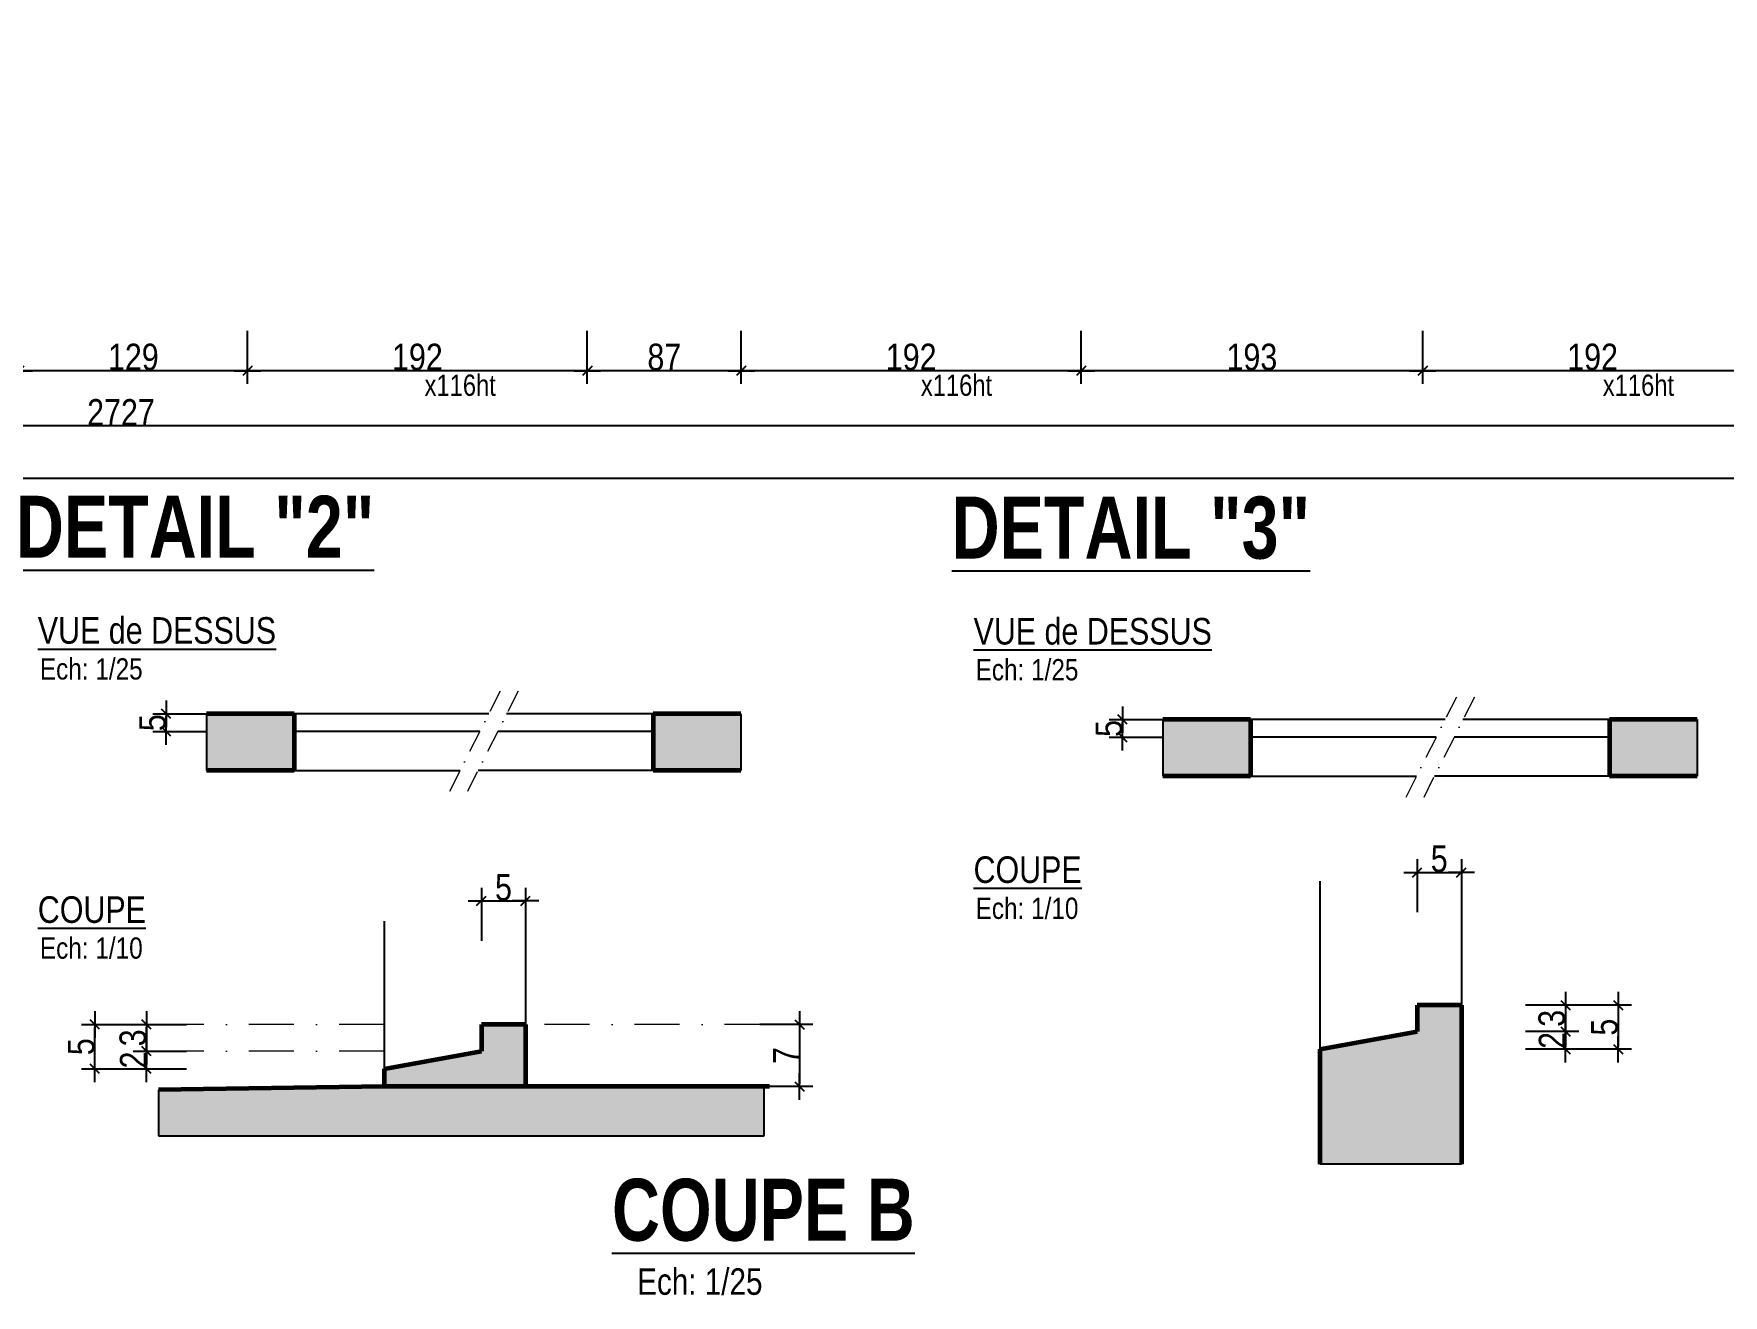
# Model space of a CAD drawing. Header units: millimetres. Extents: x 7120 to 15038, y -9128 to -4928.
# Drawn here: x 12483 to 13437, y -8277 to -7564 of the extents above; entities that cross this region are included whole.
import ezdxf
from ezdxf.enums import TextEntityAlignment as Align

# ---------------------------------------------------------------- set-up
doc = ezdxf.new("R2010")
doc.units = ezdxf.units.MM
doc.linetypes.add('TIRETPTX2', pattern=[50.8, 25.4, -12.7, 0, -12.7])
for name, color, linetype in [('01_cote_gen', 4, 'Continuous'), ('01_linteaux', 2, 'Continuous'), ('01_poch_BN', 9, 'Continuous'), ('01_poch_murs', 253, 'Continuous'), ('01_texte', 230, 'Continuous'), ('AA_COTES', 2, 'Continuous')]:
    doc.layers.add(name, color=color, linetype=linetype)
doc.layers.add('01_murs_coup', color=5, linetype='Continuous', lineweight=60)
doc.layers.add('01_tram_axes', color=2, linetype='TIRETPTX2', lineweight=9)
doc.styles.add('ARIAL NA', font='ARIALN.TTF')
doc.styles.add('impact', font='impact.ttf')
doc.styles.add('MATTE_TXT', font='arial.ttf')
doc.styles.add('STYLE2', font='ARIALN.TTF')
doc.dimstyles.new('JB10', dxfattribs={"dimscale": 0.1, "dimtxt": 150, "dimasz": 15, "dimexe": 0.1, "dimexo": 0.1, "dimgap": 0.09, "dimtad": 1, "dimdec": 1, "dimlfac": 0.2, "dimdsep": 46, "dimtxsty": 'STYLE2', "dimblk1": 'BOND_G', "dimblk2": 'BOND_D', "dimsah": 1, "dimcen": 1.5, "dimdle": 0.01, "dimse1": 1, "dimse2": 1, "dimclrd": 4, "dimclre": 2, "dimclrt": 6, "dimazin": 2, "dimtfac": 2.333333, "dimtdec": 1, "dimtix": 1, "dimtmove": 2, "dimatfit": 3, "dimldrblk": 'BOND_G', "dimfxl": 1, "dimtolj": 1, "dimtzin": 0, "dimarcsym": 0})
doc.dimstyles.new('JB25', dxfattribs={"dimscale": 0.1, "dimtxt": 150, "dimasz": 15, "dimexe": 0.1, "dimexo": 0.1, "dimgap": 0.09, "dimtad": 1, "dimdec": 1, "dimlfac": 0.5, "dimdsep": 46, "dimtxsty": 'STYLE2', "dimblk1": 'BOND_G', "dimblk2": 'BOND_D', "dimsah": 1, "dimcen": 1.5, "dimdle": 0.01, "dimse1": 1, "dimse2": 1, "dimclrd": 4, "dimclre": 2, "dimclrt": 6, "dimazin": 2, "dimtfac": 2.333333, "dimtdec": 1, "dimtix": 1, "dimtmove": 2, "dimatfit": 3, "dimldrblk": 'BOND_G', "dimfxl": 1, "dimtolj": 1, "dimtzin": 0, "dimarcsym": 0})
doc.dimstyles.new('JB50', dxfattribs={"dimscale": 0.1, "dimtxt": 150, "dimasz": 15, "dimexe": 0.1, "dimexo": 0.1, "dimgap": 0.09, "dimtad": 1, "dimdec": 1, "dimdsep": 46, "dimtxsty": 'STYLE2', "dimblk1": 'BOND_G', "dimblk2": 'BOND_D', "dimsah": 1, "dimcen": 1.5, "dimdle": 0.01, "dimse1": 1, "dimse2": 1, "dimclrd": 4, "dimclre": 2, "dimclrt": 6, "dimazin": 2, "dimtfac": 2.333333, "dimtdec": 1, "dimtix": 1, "dimtmove": 2, "dimatfit": 3, "dimldrblk": 'BOND_G', "dimfxl": 1, "dimtolj": 1, "dimtzin": 0, "dimarcsym": 0})

# ---------------------------------------------------------------- blocks, each defined once
blk = doc.blocks.new('BOND_G')
at = {"layer": 'AA_COTES', "color": 0}
for p, q in [((0, -5), (0, 15)), ((5, 0), (-5, 0)), ((1.77, 1.77), (-1.77, -1.77))]:
    blk.add_line(p, q, dxfattribs=at)
blk = doc.blocks.new('BOND_D')
at = {"layer": 'AA_COTES', "color": 0}
for p, q in [((5, 0), (-5, 0)), ((-1.77, -1.77), (1.77, 1.77)), ((0, 5), (0, -15))]:
    blk.add_line(p, q, dxfattribs=at)
blk = doc.blocks.new('*D62')
at = {"layer": '01_cote_gen', "color": 4, "lineweight": -2, "transparency": 16777216}
blk.add_line((13458.13, -7754.55), (13269.13, -7754.55), dxfattribs=at)
at = {"layer": 'DEFPOINTS', "color": 0}
for p in [(13267.63, -7660.95), (13459.63, -7660.95), (13267.63, -7754.55)]:
    blk.add_point(p, dxfattribs=at)
at = {"layer": '01_cote_gen', "color": 4, "lineweight": -2, "transparency": 16777216, "xscale": 1.5, "yscale": 1.5, "zscale": 1.5, "rotation": 180}
blk.add_blockref('BOND_D', (13267.63, -7754.55), dxfattribs=at)
at = {"layer": '01_cote_gen', "color": 4, "lineweight": -2, "transparency": 16777216, "xscale": 1.5, "yscale": 1.5, "zscale": 1.5}
blk.add_blockref('BOND_G', (13459.63, -7754.55), dxfattribs=at)
at = {"layer": '01_cote_gen', "color": 6, "transparency": 16777216, "insert": (13363.63, -7746.89), "char_height": 15, "attachment_point": 5, "style": 'STYLE2'}
blk.add_mtext('\\A1;192', dxfattribs=at)
blk = doc.blocks.new('*D63')
at = {"layer": '01_cote_gen', "color": 4, "lineweight": -2, "transparency": 16777216}
blk.add_line((12881.13, -7754.55), (12797.13, -7754.55), dxfattribs=at)
at = {"layer": 'DEFPOINTS', "color": 0}
for p in [(12795.63, -7660.95), (12882.63, -7660.95), (12795.63, -7754.55)]:
    blk.add_point(p, dxfattribs=at)
at = {"layer": '01_cote_gen', "color": 4, "lineweight": -2, "transparency": 16777216, "xscale": 1.5, "yscale": 1.5, "zscale": 1.5, "rotation": 180}
blk.add_blockref('BOND_D', (12795.63, -7754.55), dxfattribs=at)
at = {"layer": '01_cote_gen', "color": 4, "lineweight": -2, "transparency": 16777216, "xscale": 1.5, "yscale": 1.5, "zscale": 1.5}
blk.add_blockref('BOND_G', (12882.63, -7754.55), dxfattribs=at)
at = {"layer": '01_cote_gen', "color": 6, "transparency": 16777216, "insert": (12839.13, -7746.89), "char_height": 15, "attachment_point": 5, "style": 'STYLE2'}
blk.add_mtext('\\A1;87', dxfattribs=at)
blk = doc.blocks.new('*D64')
at = {"layer": '01_cote_gen', "color": 4, "lineweight": -2, "transparency": 16777216}
blk.add_line((12794.13, -7754.55), (12605.13, -7754.55), dxfattribs=at)
at = {"layer": 'DEFPOINTS', "color": 0}
for p in [(12603.63, -7660.95), (12795.63, -7660.95), (12603.63, -7754.55)]:
    blk.add_point(p, dxfattribs=at)
at = {"layer": '01_cote_gen', "color": 4, "lineweight": -2, "transparency": 16777216, "xscale": 1.5, "yscale": 1.5, "zscale": 1.5, "rotation": 180}
blk.add_blockref('BOND_D', (12603.63, -7754.55), dxfattribs=at)
at = {"layer": '01_cote_gen', "color": 4, "lineweight": -2, "transparency": 16777216, "xscale": 1.5, "yscale": 1.5, "zscale": 1.5}
blk.add_blockref('BOND_G', (12795.63, -7754.55), dxfattribs=at)
at = {"layer": '01_cote_gen', "color": 6, "transparency": 16777216, "insert": (12699.63, -7746.89), "char_height": 15, "attachment_point": 5, "style": 'STYLE2'}
blk.add_mtext('\\A1;192', dxfattribs=at)
blk = doc.blocks.new('*D65')
at = {"layer": '01_cote_gen', "color": 4, "lineweight": -2, "transparency": 16777216}
blk.add_line((12602.13, -7754.55), (12476.13, -7754.55), dxfattribs=at)
at = {"layer": 'DEFPOINTS', "color": 0}
for p in [(12474.63, -7660.95), (12603.63, -7660.95), (12474.63, -7754.55)]:
    blk.add_point(p, dxfattribs=at)
at = {"layer": '01_cote_gen', "color": 4, "lineweight": -2, "transparency": 16777216, "xscale": 1.5, "yscale": 1.5, "zscale": 1.5, "rotation": 180}
blk.add_blockref('BOND_D', (12474.63, -7754.55), dxfattribs=at)
at = {"layer": '01_cote_gen', "color": 4, "lineweight": -2, "transparency": 16777216, "xscale": 1.5, "yscale": 1.5, "zscale": 1.5}
blk.add_blockref('BOND_G', (12603.63, -7754.55), dxfattribs=at)
at = {"layer": '01_cote_gen', "color": 6, "transparency": 16777216, "insert": (12539.13, -7746.89), "char_height": 15, "attachment_point": 5, "style": 'STYLE2'}
blk.add_mtext('\\A1;129', dxfattribs=at)
blk = doc.blocks.new('*D67')
at = {"layer": '01_cote_gen', "color": 4, "lineweight": -2, "transparency": 16777216}
blk.add_line((13896.13, -7815.47), (9422.13, -7815.47), dxfattribs=at)
at = {"layer": 'DEFPOINTS', "color": 0}
for p in [(9420.63, -7661.49), (13897.63, -7732.05), (9420.63, -7815.47)]:
    blk.add_point(p, dxfattribs=at)
at = {"layer": '01_cote_gen', "color": 4, "lineweight": -2, "transparency": 16777216, "xscale": 1.5, "yscale": 1.5, "zscale": 1.5, "rotation": 180}
blk.add_blockref('BOND_D', (9420.63, -7815.47), dxfattribs=at)
at = {"layer": '01_cote_gen', "color": 4, "lineweight": -2, "transparency": 16777216, "xscale": 1.5, "yscale": 1.5, "zscale": 1.5}
blk.add_blockref('BOND_G', (13897.63, -7815.47), dxfattribs=at)
at = {"layer": '01_cote_gen', "color": 6, "transparency": 16777216, "insert": (11659.13, -7807.96), "char_height": 15, "attachment_point": 5, "style": 'STYLE2'}
blk.add_mtext('\\A1;4477', dxfattribs=at)
blk = doc.blocks.new('*D290')
at = {"layer": '01_cote_gen', "color": 4, "lineweight": -2, "transparency": 16777216}
blk.add_line((13266.13, -7754.55), (13076.13, -7754.55), dxfattribs=at)
at = {"layer": 'DEFPOINTS', "color": 0}
for p in [(13074.63, -7564.23), (13267.63, -7564.23), (13074.63, -7754.55)]:
    blk.add_point(p, dxfattribs=at)
at = {"layer": '01_cote_gen', "color": 4, "lineweight": -2, "transparency": 16777216, "xscale": 1.5, "yscale": 1.5, "zscale": 1.5, "rotation": 180}
blk.add_blockref('BOND_D', (13074.63, -7754.55), dxfattribs=at)
at = {"layer": '01_cote_gen', "color": 4, "lineweight": -2, "transparency": 16777216, "xscale": 1.5, "yscale": 1.5, "zscale": 1.5}
blk.add_blockref('BOND_G', (13267.63, -7754.55), dxfattribs=at)
at = {"layer": '01_cote_gen', "color": 6, "transparency": 16777216, "insert": (13171.13, -7746.89), "char_height": 15, "attachment_point": 5, "style": 'STYLE2'}
blk.add_mtext('\\A1;193', dxfattribs=at)
blk = doc.blocks.new('*D291')
at = {"layer": '01_cote_gen', "color": 4, "lineweight": -2, "transparency": 16777216}
blk.add_line((13073.13, -7754.55), (12884.13, -7754.55), dxfattribs=at)
at = {"layer": 'DEFPOINTS', "color": 0}
for p in [(12882.63, -7564.23), (13074.63, -7564.23), (12882.63, -7754.55)]:
    blk.add_point(p, dxfattribs=at)
at = {"layer": '01_cote_gen', "color": 4, "lineweight": -2, "transparency": 16777216, "xscale": 1.5, "yscale": 1.5, "zscale": 1.5, "rotation": 180}
blk.add_blockref('BOND_D', (12882.63, -7754.55), dxfattribs=at)
at = {"layer": '01_cote_gen', "color": 4, "lineweight": -2, "transparency": 16777216, "xscale": 1.5, "yscale": 1.5, "zscale": 1.5}
blk.add_blockref('BOND_G', (13074.63, -7754.55), dxfattribs=at)
at = {"layer": '01_cote_gen', "color": 6, "transparency": 16777216, "insert": (12978.63, -7746.89), "char_height": 15, "attachment_point": 5, "style": 'STYLE2'}
blk.add_mtext('\\A1;192', dxfattribs=at)
blk = doc.blocks.new('*D298')
at = {"layer": '01_cote_gen', "color": 4, "lineweight": -2, "transparency": 16777216}
blk.add_line((13894.13, -7785.64), (11170.13, -7785.64), dxfattribs=at)
at = {"layer": 'DEFPOINTS', "color": 0}
for p in [(13895.63, -7762.05), (11168.63, -7778.14), (11168.63, -7785.64)]:
    blk.add_point(p, dxfattribs=at)
at = {"layer": '01_cote_gen', "color": 4, "lineweight": -2, "transparency": 16777216, "xscale": 1.5, "yscale": 1.5, "zscale": 1.5, "rotation": 180}
blk.add_blockref('BOND_D', (11168.63, -7785.64), dxfattribs=at)
at = {"layer": '01_cote_gen', "color": 4, "lineweight": -2, "transparency": 16777216, "xscale": 1.5, "yscale": 1.5, "zscale": 1.5}
blk.add_blockref('BOND_G', (13895.63, -7785.64), dxfattribs=at)
at = {"layer": '01_cote_gen', "color": 6, "transparency": 16777216, "insert": (12532.13, -7778.1), "char_height": 15, "attachment_point": 5, "style": 'STYLE2'}
blk.add_mtext('\\A1;2727', dxfattribs=at)
blk = doc.blocks.new('*D579')
at = {"layer": '01_cote_gen', "color": 4, "lineweight": -2, "transparency": 16777216}
blk.add_line((12915.53, -8125.43), (12915.53, -8157.43), dxfattribs=at)
at = {"layer": 'DEFPOINTS', "color": 0}
for p in [(12770.76, -8123.93), (12789.67, -8158.93), (12915.53, -8158.93)]:
    blk.add_point(p, dxfattribs=at)
at = {"layer": '01_cote_gen', "color": 4, "lineweight": -2, "transparency": 16777216, "xscale": 1.5, "yscale": 1.5, "zscale": 1.5}
for name, p, rotation in [('BOND_G', (12915.53, -8123.93), 90), ('BOND_D', (12915.53, -8158.93), 270)]:
    blk.add_blockref(name, p, dxfattribs=dict(at, rotation=rotation))
at = {"layer": '01_cote_gen', "color": 6, "transparency": 16777216, "insert": (12908.02, -8141.43), "char_height": 15, "attachment_point": 5, "rotation": 90, "style": 'STYLE2'}
blk.add_mtext('\\A1;7', dxfattribs=at)
blk = doc.blocks.new('*D580')
at = {"layer": '01_cote_gen', "color": 4, "lineweight": -2, "transparency": 16777216}
blk.add_line((12557.72, -7956.88), (12557.72, -7949.88), dxfattribs=at)
at = {"layer": 'DEFPOINTS', "color": 0}
for p in [(12557.72, -7948.38), (12629.99, -7948.38), (12629.99, -7958.38)]:
    blk.add_point(p, dxfattribs=at)
at = {"layer": '01_cote_gen', "color": 4, "lineweight": -2, "transparency": 16777216, "xscale": 1.5, "yscale": 1.5, "zscale": 1.5}
for name, p, rotation in [('BOND_D', (12557.72, -7948.38), 90), ('BOND_G', (12557.72, -7958.38), 270)]:
    blk.add_blockref(name, p, dxfattribs=dict(at, rotation=rotation))
at = {"layer": '01_cote_gen', "color": 6, "transparency": 16777216, "insert": (12550.08, -7953.38), "char_height": 15, "attachment_point": 5, "rotation": 90, "style": 'STYLE2'}
blk.add_mtext('\\A1;5', dxfattribs=at)
blk = doc.blocks.new('*D581')
at = {"layer": '01_cote_gen', "color": 4, "lineweight": -2, "transparency": 16777216}
blk.add_line((12737.26, -8054.09), (12759.26, -8054.09), dxfattribs=at)
at = {"layer": 'DEFPOINTS', "color": 0}
for p in [(12760.76, -8054.09), (12760.76, -8119.85), (12735.76, -8123.93)]:
    blk.add_point(p, dxfattribs=at)
at = {"layer": '01_cote_gen', "color": 4, "lineweight": -2, "transparency": 16777216, "xscale": 1.5, "yscale": 1.5, "zscale": 1.5, "rotation": 180}
blk.add_blockref('BOND_G', (12735.76, -8054.09), dxfattribs=at)
at = {"layer": '01_cote_gen', "color": 4, "lineweight": -2, "transparency": 16777216, "xscale": 1.5, "yscale": 1.5, "zscale": 1.5}
blk.add_blockref('BOND_D', (12760.76, -8054.09), dxfattribs=at)
at = {"layer": '01_cote_gen', "color": 6, "transparency": 16777216, "insert": (12748.26, -8046.45), "char_height": 15, "attachment_point": 5, "style": 'STYLE2'}
blk.add_mtext('\\A1;5', dxfattribs=at)
blk = doc.blocks.new('*D569')
at = {"layer": '01_cote_gen', "color": 4, "lineweight": -2, "transparency": 16777216}
blk.add_line((12546.58, -8147.43), (12546.58, -8140.43), dxfattribs=at)
at = {"layer": 'DEFPOINTS', "color": 0}
for p in [(12546.58, -8138.93), (12659.03, -8138.93), (12680.76, -8148.93)]:
    blk.add_point(p, dxfattribs=at)
at = {"layer": '01_cote_gen', "color": 4, "lineweight": -2, "transparency": 16777216, "xscale": 1.5, "yscale": 1.5, "zscale": 1.5}
for name, p, rotation in [('BOND_D', (12546.58, -8138.93), 90), ('BOND_G', (12546.58, -8148.93), 270)]:
    blk.add_blockref(name, p, dxfattribs=dict(at, rotation=rotation))
at = {"layer": '01_cote_gen', "color": 6, "transparency": 16777216, "insert": (12539.04, -8143.93), "char_height": 15, "attachment_point": 5, "rotation": 90, "style": 'STYLE2'}
blk.add_mtext('\\A1;2', dxfattribs=at)
blk = doc.blocks.new('*D570')
at = {"layer": '01_cote_gen', "color": 4, "lineweight": -2, "transparency": 16777216}
blk.add_line((12546.58, -8137.43), (12546.58, -8125.43), dxfattribs=at)
at = {"layer": 'DEFPOINTS', "color": 0}
for p in [(12546.58, -8123.93), (12659.03, -8123.93), (12575.16, -8138.93)]:
    blk.add_point(p, dxfattribs=at)
at = {"layer": '01_cote_gen', "color": 4, "lineweight": -2, "transparency": 16777216, "xscale": 1.5, "yscale": 1.5, "zscale": 1.5}
for name, p, rotation in [('BOND_D', (12546.58, -8123.93), 90), ('BOND_G', (12546.58, -8138.93), 270)]:
    blk.add_blockref(name, p, dxfattribs=dict(at, rotation=rotation))
at = {"layer": '01_cote_gen', "color": 6, "transparency": 16777216, "insert": (12538.91, -8131.43), "char_height": 15, "attachment_point": 5, "rotation": 90, "style": 'STYLE2'}
blk.add_mtext('\\A1;3', dxfattribs=at)
blk = doc.blocks.new('*D571')
at = {"layer": '01_cote_gen', "color": 4, "lineweight": -2, "transparency": 16777216}
blk.add_line((12517.37, -8147.43), (12517.37, -8125.43), dxfattribs=at)
at = {"layer": 'DEFPOINTS', "color": 0}
for p in [(12517.37, -8123.93), (12562.96, -8123.93), (12569.08, -8148.93)]:
    blk.add_point(p, dxfattribs=at)
at = {"layer": '01_cote_gen', "color": 4, "lineweight": -2, "transparency": 16777216, "xscale": 1.5, "yscale": 1.5, "zscale": 1.5}
for name, p, rotation in [('BOND_D', (12517.37, -8123.93), 90), ('BOND_G', (12517.37, -8148.93), 270)]:
    blk.add_blockref(name, p, dxfattribs=dict(at, rotation=rotation))
at = {"layer": '01_cote_gen', "color": 6, "transparency": 16777216, "insert": (12509.73, -8136.43), "char_height": 15, "attachment_point": 5, "rotation": 90, "style": 'STYLE2'}
blk.add_mtext('\\A1;5', dxfattribs=at)
blk = doc.blocks.new('*D588')
at = {"layer": '01_cote_gen', "color": 4, "lineweight": -2, "transparency": 16777216}
blk.add_line((13265.97, -8037.97), (13287.97, -8037.97), dxfattribs=at)
at = {"layer": 'DEFPOINTS', "color": 0}
for p in [(13264.47, -8031.41), (13289.47, -8037.97), (13289.47, -8042.99)]:
    blk.add_point(p, dxfattribs=at)
at = {"layer": '01_cote_gen', "color": 4, "lineweight": -2, "transparency": 16777216, "xscale": 1.5, "yscale": 1.5, "zscale": 1.5, "rotation": 180}
blk.add_blockref('BOND_G', (13264.47, -8037.97), dxfattribs=at)
at = {"layer": '01_cote_gen', "color": 4, "lineweight": -2, "transparency": 16777216, "xscale": 1.5, "yscale": 1.5, "zscale": 1.5}
blk.add_blockref('BOND_D', (13289.47, -8037.97), dxfattribs=at)
at = {"layer": '01_cote_gen', "color": 6, "transparency": 16777216, "insert": (13276.97, -8030.33), "char_height": 15, "attachment_point": 5, "style": 'STYLE2'}
blk.add_mtext('\\A1;5', dxfattribs=at)
blk = doc.blocks.new('*D589')
at = {"layer": '01_cote_gen', "color": 4, "lineweight": -2, "transparency": 16777216}
blk.add_line((13348.28, -8114.39), (13348.28, -8126.39), dxfattribs=at)
at = {"layer": 'DEFPOINTS', "color": 0}
for p in [(13289.47, -8112.89), (13264.47, -8127.89), (13348.28, -8127.89)]:
    blk.add_point(p, dxfattribs=at)
at = {"layer": '01_cote_gen', "color": 4, "lineweight": -2, "transparency": 16777216, "xscale": 1.5, "yscale": 1.5, "zscale": 1.5}
for name, p, rotation in [('BOND_G', (13348.28, -8112.89), 90), ('BOND_D', (13348.28, -8127.89), 270)]:
    blk.add_blockref(name, p, dxfattribs=dict(at, rotation=rotation))
at = {"layer": '01_cote_gen', "color": 6, "transparency": 16777216, "insert": (13340.61, -8120.39), "char_height": 15, "attachment_point": 5, "rotation": 90, "style": 'STYLE2'}
blk.add_mtext('\\A1;3', dxfattribs=at)
blk = doc.blocks.new('*D590')
at = {"layer": '01_cote_gen', "color": 4, "lineweight": -2, "transparency": 16777216}
blk.add_line((13348.28, -8129.39), (13348.28, -8136.39), dxfattribs=at)
at = {"layer": 'DEFPOINTS', "color": 0}
for p in [(13325.78, -8127.89), (13209.47, -8137.89), (13348.28, -8137.89)]:
    blk.add_point(p, dxfattribs=at)
at = {"layer": '01_cote_gen', "color": 4, "lineweight": -2, "transparency": 16777216, "xscale": 1.5, "yscale": 1.5, "zscale": 1.5}
for name, p, rotation in [('BOND_G', (13348.28, -8127.89), 90), ('BOND_D', (13348.28, -8137.89), 270)]:
    blk.add_blockref(name, p, dxfattribs=dict(at, rotation=rotation))
at = {"layer": '01_cote_gen', "color": 6, "transparency": 16777216, "insert": (13340.74, -8132.89), "char_height": 15, "attachment_point": 5, "rotation": 90, "style": 'STYLE2'}
blk.add_mtext('\\A1;2', dxfattribs=at)
blk = doc.blocks.new('*D582')
at = {"layer": '01_cote_gen', "color": 4, "lineweight": -2, "transparency": 16777216}
blk.add_line((13378.03, -8114.39), (13378.03, -8136.39), dxfattribs=at)
at = {"layer": 'DEFPOINTS', "color": 0}
for p in [(13355.78, -8112.89), (13355.78, -8137.89), (13378.03, -8137.89)]:
    blk.add_point(p, dxfattribs=at)
at = {"layer": '01_cote_gen', "color": 4, "lineweight": -2, "transparency": 16777216, "xscale": 1.5, "yscale": 1.5, "zscale": 1.5}
for name, p, rotation in [('BOND_G', (13378.03, -8112.89), 90), ('BOND_D', (13378.03, -8137.89), 270)]:
    blk.add_blockref(name, p, dxfattribs=dict(at, rotation=rotation))
at = {"layer": '01_cote_gen', "color": 6, "transparency": 16777216, "insert": (13370.39, -8125.39), "char_height": 15, "attachment_point": 5, "rotation": 90, "style": 'STYLE2'}
blk.add_mtext('\\A1;5', dxfattribs=at)
blk = doc.blocks.new('*D591')
at = {"layer": '01_cote_gen', "color": 4, "lineweight": -2, "transparency": 16777216}
blk.add_line((13098.06, -7960.16), (13098.06, -7953.16), dxfattribs=at)
at = {"layer": 'DEFPOINTS', "color": 0}
for p in [(13098.06, -7951.66), (13170.33, -7951.66), (13170.33, -7961.66)]:
    blk.add_point(p, dxfattribs=at)
at = {"layer": '01_cote_gen', "color": 4, "lineweight": -2, "transparency": 16777216, "xscale": 1.5, "yscale": 1.5, "zscale": 1.5}
for name, p, rotation in [('BOND_D', (13098.06, -7951.66), 90), ('BOND_G', (13098.06, -7961.66), 270)]:
    blk.add_blockref(name, p, dxfattribs=dict(at, rotation=rotation))
at = {"layer": '01_cote_gen', "color": 6, "transparency": 16777216, "insert": (13090.42, -7956.66), "char_height": 15, "attachment_point": 5, "rotation": 90, "style": 'STYLE2'}
blk.add_mtext('\\A1;5', dxfattribs=at)

msp = doc.modelspace()

# ---------------------------------------------------------------- hatches: boundary and pattern name
at = {"layer": '01_poch_BN'}
h = msp.add_hatch(color=256, dxfattribs=at)
h.dxf.hatch_style = 1
h.paths.add_polyline_path([(12629.99, -7948.38), (12580.47, -7948.38), (12580.47, -7980.38), (12629.99, -7980.38)])
h.paths.add_polyline_path([(12882.39, -7948.38), (12832.86, -7948.38), (12832.86, -7980.38), (12882.39, -7980.38)])
h = msp.add_hatch(color=256, dxfattribs=at)
h.dxf.hatch_style = 1
h.paths.add_polyline_path([(13170.33, -7951.66), (13120.81, -7951.66), (13120.81, -7983.66), (13170.33, -7983.66)])
h.paths.add_polyline_path([(13422.73, -7951.66), (13373.2, -7951.66), (13373.2, -7983.66), (13422.73, -7983.66)])
h = msp.add_hatch(color=256, dxfattribs=at)
h.dxf.hatch_style = 1
h.paths.add_polyline_path([(13289.47, -8112.89), (13264.47, -8112.89), (13264.47, -8127.89), (13209.47, -8137.89), (13209.47, -8202.8), (13289.47, -8202.8)])
h = msp.add_hatch(color=256, dxfattribs=at)
h.dxf.hatch_style = 1
h.paths.add_polyline_path([(12760.76, -8123.93), (12735.76, -8123.93), (12735.76, -8113.93), (12735.76, -8138.93), (12680.76, -8148.93), (12680.76, -8123.93), (12680.76, -8158.93), (12760.76, -8158.93)])
h.paths.add_polyline_path([(12895.5, -8158.93), (12680.76, -8158.93), (12680.76, -8158.9), (12553.41, -8160.8), (12553.41, -8186.7), (12895.5, -8186.7)])

# ---------------------------------------------------------------- linework, layer by layer
at = {"layer": '01_linteaux'}
for p, q in [((12739.91, -7948.38), (12629.99, -7948.38)), ((12832.86, -7948.38), (12750.05, -7948.38)), ((12734.85, -7958.38), (12629.99, -7958.38)), ((12832.86, -7958.38), (12745, -7958.38)), ((13280.25, -7951.66), (13170.33, -7951.66)), ((13373.2, -7951.66), (13290.39, -7951.66)), ((13275.19, -7961.66), (13170.33, -7961.66)), ((13373.2, -7961.66), (13285.34, -7961.66)), ((12629.99, -7980.38), (12723.73, -7980.38)), ((12832.86, -7980.38), (12733.88, -7980.38)), ((13170.33, -7983.66), (13264.07, -7983.66)), ((13373.2, -7983.66), (13274.22, -7983.66)), ((13209.47, -8042.99), (13209.47, -8137.89)), ((13289.47, -8042.99), (13289.47, -8112.89)), ((12680.76, -8065.56), (12680.76, -8148.93)), ((12760.76, -8065.56), (12760.76, -8123.93))]:
    msp.add_line(p, q, dxfattribs=at)
at = {"layer": '01_murs_coup'}
for p, q in [((12629.99, -7948.38), (12580.47, -7948.38)), ((12629.99, -7948.38), (12629.99, -7980.38)), ((12832.86, -7948.38), (12832.86, -7980.38)), ((12882.39, -7948.38), (12832.86, -7948.38)), ((13170.33, -7951.66), (13120.81, -7951.66)), ((13170.33, -7951.66), (13170.33, -7983.66)), ((13373.2, -7951.66), (13373.2, -7983.66)), ((13422.73, -7951.66), (13373.2, -7951.66)), ((12629.99, -7980.38), (12580.47, -7980.38)), ((12882.39, -7980.38), (12832.86, -7980.38)), ((13170.33, -7983.66), (13120.81, -7983.66)), ((13422.73, -7983.66), (13373.2, -7983.66)), ((13264.47, -8112.89), (13264.47, -8127.89)), ((13289.47, -8112.89), (13264.47, -8112.89)), ((13289.47, -8112.89), (13289.47, -8202.8)), ((12735.76, -8123.93), (12735.76, -8138.93)), ((12760.76, -8123.93), (12735.76, -8123.93)), ((12760.76, -8123.93), (12760.76, -8158.93)), ((13209.47, -8137.89), (13264.47, -8127.89)), ((12680.76, -8148.93), (12735.76, -8138.93)), ((13209.47, -8137.89), (13209.47, -8202.8)), ((12680.76, -8148.93), (12680.76, -8158.93)), ((12680.76, -8158.9), (12553.41, -8160.8)), ((12898.58, -8158.93), (12680.76, -8158.93)), ((12898.58, -8158.93), (12770.76, -8158.93))]:
    msp.add_line(p, q, dxfattribs=at)
at = {"layer": '01_poch_BN'}
for p, q in [((12882.39, -7948.38), (12882.39, -7980.38)), ((12553.41, -8160.8), (12553.41, -8186.7)), ((12895.5, -8186.7), (12895.5, -8158.93)), ((12553.41, -8186.7), (12895.5, -8186.7)), ((13289.47, -8202.8), (13209.47, -8202.8))]:
    msp.add_line(p, q, dxfattribs=at)
at = {"layer": '01_poch_murs'}
for p, q in [((12580.47, -7948.38), (12580.47, -7980.38)), ((13120.81, -7951.66), (13120.81, -7983.66)), ((13422.73, -7951.66), (13422.73, -7983.66))]:
    msp.add_line(p, q, dxfattribs=at)
at = {"layer": '01_tram_axes', "ltscale": 0.5}
for p, q in [((12746.34, -7935.66), (12717.7, -7992.31)), ((12756.49, -7935.66), (12727.85, -7992.31)), ((13286.68, -7938.93), (13258.04, -7995.58)), ((13296.83, -7938.93), (13268.19, -7995.58))]:
    msp.add_line(p, q, dxfattribs=at)
at = {"layer": '01_tram_axes', "ltscale": 2}
for p, q in [((12760.76, -8115.91), (12760.76, -8078.93)), ((13289.47, -8077.89), (13289.47, -8092.89))]:
    msp.add_line(p, q, dxfattribs=at)
at = {"layer": '01_tram_axes'}
for p, q in [((12680.76, -8123.93), (12553.41, -8123.93)), ((12898.58, -8123.93), (12760.76, -8123.93)), ((12680.76, -8138.93), (12553.41, -8138.93))]:
    msp.add_line(p, q, dxfattribs=at)

# ---------------------------------------------------------------- texts
at = {"layer": '01_texte', "style": 'MATTE_TXT', "width": 0.8}
for s, height, p in [('x116ht', 12, (12723.81, -7772.35)), ('x116ht', 12, (13004.22, -7772.35)), ('x116ht', 12, (13389.53, -7772.35)), ('Ech: 1/25', 15, (12859.21, -8281.1))]:
    msp.add_text(s, height=height, dxfattribs=at).set_placement(p, align=Align.BOTTOM_CENTER)
at = {"layer": '01_texte', "style": 'impact'}
for s, p in [('%%UDETAIL "2"', (12574.03, -7870.7)), ('%%UDETAIL "3"', (13102.75, -7871.16)), ('%%UCOUPE B', (12895.09, -8256.54))]:
    msp.add_text(s, height=35, dxfattribs=at).set_placement(p, align=Align.BOTTOM_CENTER)
at = {"layer": '01_texte', "style": 'ARIAL NA'}
for s, height, p in [('%%UVUE de DESSUS', 15, (12485.16, -7908.78)), ('%%UVUE de DESSUS', 15, (13013.87, -7909.23)), (' Ech: 1/25', 12, (12482.5, -7929.01)), (' Ech: 1/25', 12, (13011.21, -7929.46)), ('%%UCOUPE', 15, (13013.87, -8043.92)), ('%%UCOUPE', 15, (12485.16, -8066.48)), (' Ech: 1/10', 12, (13011.21, -8064.25)), (' Ech: 1/10', 12, (12482.5, -8086.71))]:
    msp.add_text(s, height=height, dxfattribs=at).set_placement(p)

# ---------------------------------------------------------------- dimensions: what is measured, and where the dimension line sits
at = {"layer": '01_cote_gen'}
for base, p1, p2, dimstyle, picture, middle in [((12882.63, -7754.55), (13074.63, -7564.23), (12882.63, -7564.23), 'JB50', '*D291', (12978.63, -7746.89)), ((13074.63, -7754.55), (13267.63, -7564.23), (13074.63, -7564.23), 'JB50', '*D290', (13171.13, -7746.89)), ((9420.63, -7815.47), (13897.63, -7732.05), (9420.63, -7661.49), 'JB50', '*D67', (11659.13, -7807.96)), ((12474.63, -7754.55), (12603.63, -7660.95), (12474.63, -7660.95), 'JB50', '*D65', (12539.13, -7746.89)), ((12603.63, -7754.55), (12795.63, -7660.95), (12603.63, -7660.95), 'JB50', '*D64', (12699.63, -7746.89)), ((12795.63, -7754.55), (12882.63, -7660.95), (12795.63, -7660.95), 'JB50', '*D63', (12839.13, -7746.89)), ((13267.63, -7754.55), (13459.63, -7660.95), (13267.63, -7660.95), 'JB50', '*D62', (13363.63, -7746.89)), ((11168.63, -7785.64), (13895.63, -7762.05), (11168.63, -7778.14), 'JB50', '*D298', (12532.13, -7778.1)), ((13289.47, -8037.97), (13264.47, -8031.41), (13289.47, -8042.99), 'JB10', '*D588', (13276.97, -8030.33)), ((12760.76, -8054.09), (12735.76, -8123.93), (12760.76, -8119.85), 'JB10', '*D581', (12748.26, -8046.45))]:
    dim = msp.add_linear_dim(base=base, p1=p1, p2=p2, dimstyle=dimstyle, dxfattribs=at)
    dim.commit()
    dim.dimension.update_dxf_attribs({"geometry": picture, "text_midpoint": middle})
for base, p1, p2, dimstyle, picture, middle in [((12557.72, -7948.38), (12629.99, -7958.38), (12629.99, -7948.38), 'JB25', '*D580', (12550.08, -7953.38)), ((13098.06, -7951.66), (13170.33, -7961.66), (13170.33, -7951.66), 'JB25', '*D591', (13090.42, -7956.66)), ((13348.28, -8127.89), (13289.47, -8112.89), (13264.47, -8127.89), 'JB10', '*D589', (13340.61, -8120.39)), ((13378.03, -8137.89), (13355.78, -8112.89), (13355.78, -8137.89), 'JB10', '*D582', (13370.39, -8125.39)), ((12517.37, -8123.93), (12569.08, -8148.93), (12562.96, -8123.93), 'JB10', '*D571', (12509.73, -8136.43)), ((12546.58, -8123.93), (12575.16, -8138.93), (12659.03, -8123.93), 'JB10', '*D570', (12538.91, -8131.43)), ((12915.53, -8158.93), (12770.76, -8123.93), (12789.67, -8158.93), 'JB10', '*D579', (12908.02, -8141.43)), ((13348.28, -8137.89), (13325.78, -8127.89), (13209.47, -8137.89), 'JB10', '*D590', (13340.74, -8132.89)), ((12546.58, -8138.93), (12680.76, -8148.93), (12659.03, -8138.93), 'JB10', '*D569', (12539.04, -8143.93))]:
    dim = msp.add_linear_dim(base=base, p1=p1, p2=p2, angle=90, dimstyle=dimstyle, dxfattribs=at)
    dim.commit()
    dim.dimension.update_dxf_attribs({"geometry": picture, "text_midpoint": middle})

doc.saveas('drawing.dxf')
